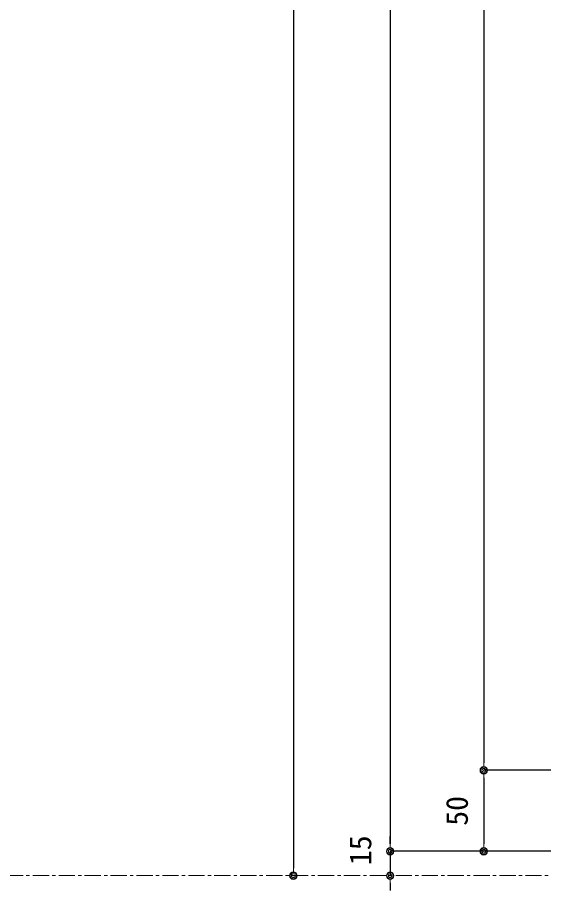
# Model space of a CAD drawing. Units: millimetres, scale not verified. Extents: x -1682 to 1682, y -1188 to 1188.
# Drawn here: x -748 to -423, y -498 to 41 of the extents above; entities that cross this region are included whole.
import ezdxf
from ezdxf.enums import TextEntityAlignment as Align

# ---------------------------------------------------------------- set-up
doc = ezdxf.new("R2010")
doc.units = ezdxf.units.MM
doc.header["$LTSCALE"] = 8
doc.header["$PDMODE"] = 32
doc.header["$PDSIZE"] = 4
doc.linetypes.add('USER1', pattern=[2, 1.25, -0.25, 0.25, -0.25])
for name, color, linetype, lineweight in [('0-0_0', 7, 'Continuous', 18), ('0-1_DEFPOINTS', 7, 'Continuous', 18), ('1-0_KIJUN-A', 2, 'USER1', 18)]:
    doc.layers.add(name, color=color, linetype=linetype, lineweight=lineweight)
doc.layers.add('0-A_1手摺寸法', color=7, linetype='Continuous')
doc.styles.add('ＭＳ ゴシック', font='')
doc.styles.get('ＭＳ ゴシック').set_extended_font_data('MS Gothic')

# ---------------------------------------------------------------- blocks, each defined once
blk = doc.blocks.new('_ORIGIN2')
at = {"layer": '0-0_0'}
blk.add_line((-0.5, 0), (-1, 0), dxfattribs=at)
for radius in [0.5, 0.25]:
    blk.add_circle((0, 0), radius, dxfattribs=at)
blk = doc.blocks.new('D33')
at = {"layer": '0-1_DEFPOINTS'}
blk.add_point((-414.931, -2167.355), dxfattribs=at)
at = {"layer": '0-A_1手摺寸法'}
for p, q in [((-414.931, -1156.955), (-414.931, -2162.755)), ((-103.079, -2167.355), (-414.931, -2167.355))]:
    blk.add_line(p, q, dxfattribs=at)
at = {"layer": '0-A_1手摺寸法', "xscale": 4.6, "yscale": 4.6, "rotation": 270}
blk.add_blockref('_ORIGIN2', (-414.931, -2167.355), dxfattribs=at)
blk = doc.blocks.new('D34')
at = {"layer": '0-1_DEFPOINTS'}
blk.add_point((-532.408, -2232.355), dxfattribs=at)
at = {"layer": '0-A_1手摺寸法'}
blk.add_line((-532.408, -1121.955), (-532.408, -2227.755), dxfattribs=at)
at = {"layer": '0-A_1手摺寸法', "xscale": 4.6, "yscale": 4.6, "rotation": 270}
blk.add_blockref('_ORIGIN2', (-532.408, -2232.355), dxfattribs=at)
blk = doc.blocks.new('D35')
at = {"layer": '0-1_DEFPOINTS'}
blk.add_point((-472.646, -2217.355), dxfattribs=at)
at = {"layer": '0-A_1手摺寸法'}
for p, q in [((-472.646, -1121.955), (-472.646, -2212.755)), ((-137.579, -2217.355), (-472.646, -2217.355))]:
    blk.add_line(p, q, dxfattribs=at)
at = {"layer": '0-A_1手摺寸法', "xscale": 4.6, "yscale": 4.6, "rotation": 270}
blk.add_blockref('_ORIGIN2', (-472.646, -2217.355), dxfattribs=at)
blk = doc.blocks.new('D36')
at = {"layer": '0-1_DEFPOINTS'}
for p in [(-126.079, -2217.355), (-472.646, -2232.355), (-126.079, -2232.355)]:
    blk.add_point(p, dxfattribs=at)
at = {"layer": '0-A_1手摺寸法'}
for p, q in [((-472.646, -2212.755), (-472.646, -2208.155)), ((-137.579, -2217.355), (-472.646, -2217.355)), ((-472.646, -2217.355), (-472.646, -2232.355)), ((-472.646, -2236.955), (-472.646, -2241.555))]:
    blk.add_line(p, q, dxfattribs=at)
at = {"layer": '0-A_1手摺寸法', "xscale": 4.6, "yscale": 4.6}
for p, rotation in [((-472.646, -2217.355), 270), ((-472.646, -2232.355), 90)]:
    blk.add_blockref('_ORIGIN2', p, dxfattribs=dict(at, rotation=rotation))
at = {"layer": '0-A_1手摺寸法', "style": 'ＭＳ ゴシック'}
blk.add_text('15', height=13.49, rotation=90, dxfattribs=at).set_placement((-480.264, -2225.858), align=Align.BOTTOM_LEFT)
blk = doc.blocks.new('D37')
at = {"layer": '0-1_DEFPOINTS'}
for p in [(-91.579, -2167.355), (-414.931, -2217.355), (-126.079, -2217.355)]:
    blk.add_point(p, dxfattribs=at)
at = {"layer": '0-A_1手摺寸法'}
for p, q in [((-103.079, -2167.355), (-414.931, -2167.355)), ((-414.931, -2171.955), (-414.931, -2212.755)), ((-137.579, -2217.355), (-414.931, -2217.355))]:
    blk.add_line(p, q, dxfattribs=at)
at = {"layer": '0-A_1手摺寸法', "xscale": 4.6, "yscale": 4.6}
for p, rotation in [((-414.931, -2167.355), 90), ((-414.931, -2217.355), 270)]:
    blk.add_blockref('_ORIGIN2', p, dxfattribs=dict(at, rotation=rotation))
at = {"layer": '0-A_1手摺寸法', "style": 'ＭＳ ゴシック'}
blk.add_text('50', height=13.49, rotation=90, dxfattribs=at).set_placement((-420.681, -2201.555), align=Align.BOTTOM_LEFT)

msp = doc.modelspace()

# ---------------------------------------------------------------- linework, layer by layer
at = {"layer": '1-0_KIJUN-A'}
msp.add_line((-1362.66, -488.894), (264.192, -488.894), dxfattribs=at)

# ---------------------------------------------------------------- block references
at = {"layer": '0-A_1手摺寸法'}
for name in ['D34', 'D35', 'D33', 'D37', 'D36']:
    msp.add_blockref(name, (-45.445, 1743.461), dxfattribs=at)

doc.saveas('drawing.dxf')
